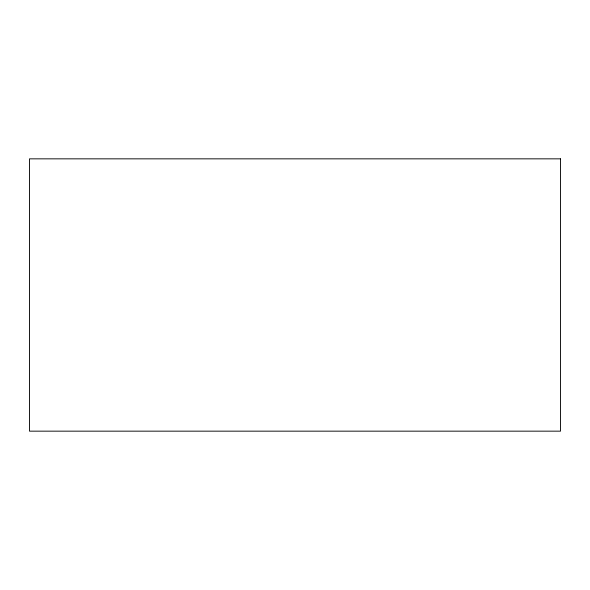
<?xml version="1.0" encoding="UTF-8"?>
<svg xmlns="http://www.w3.org/2000/svg" width="590" height="590" viewBox="0 0 590 590"><rect width="100%" height="100%" fill="white"/><g stroke="black" fill="none" stroke-linecap="round" stroke-linejoin="round"><path stroke-width="0.89" d="M560.5 158.843L29.5 158.843L29.5 431.157L560.5 431.157L560.5 158.843"/></g></svg>
